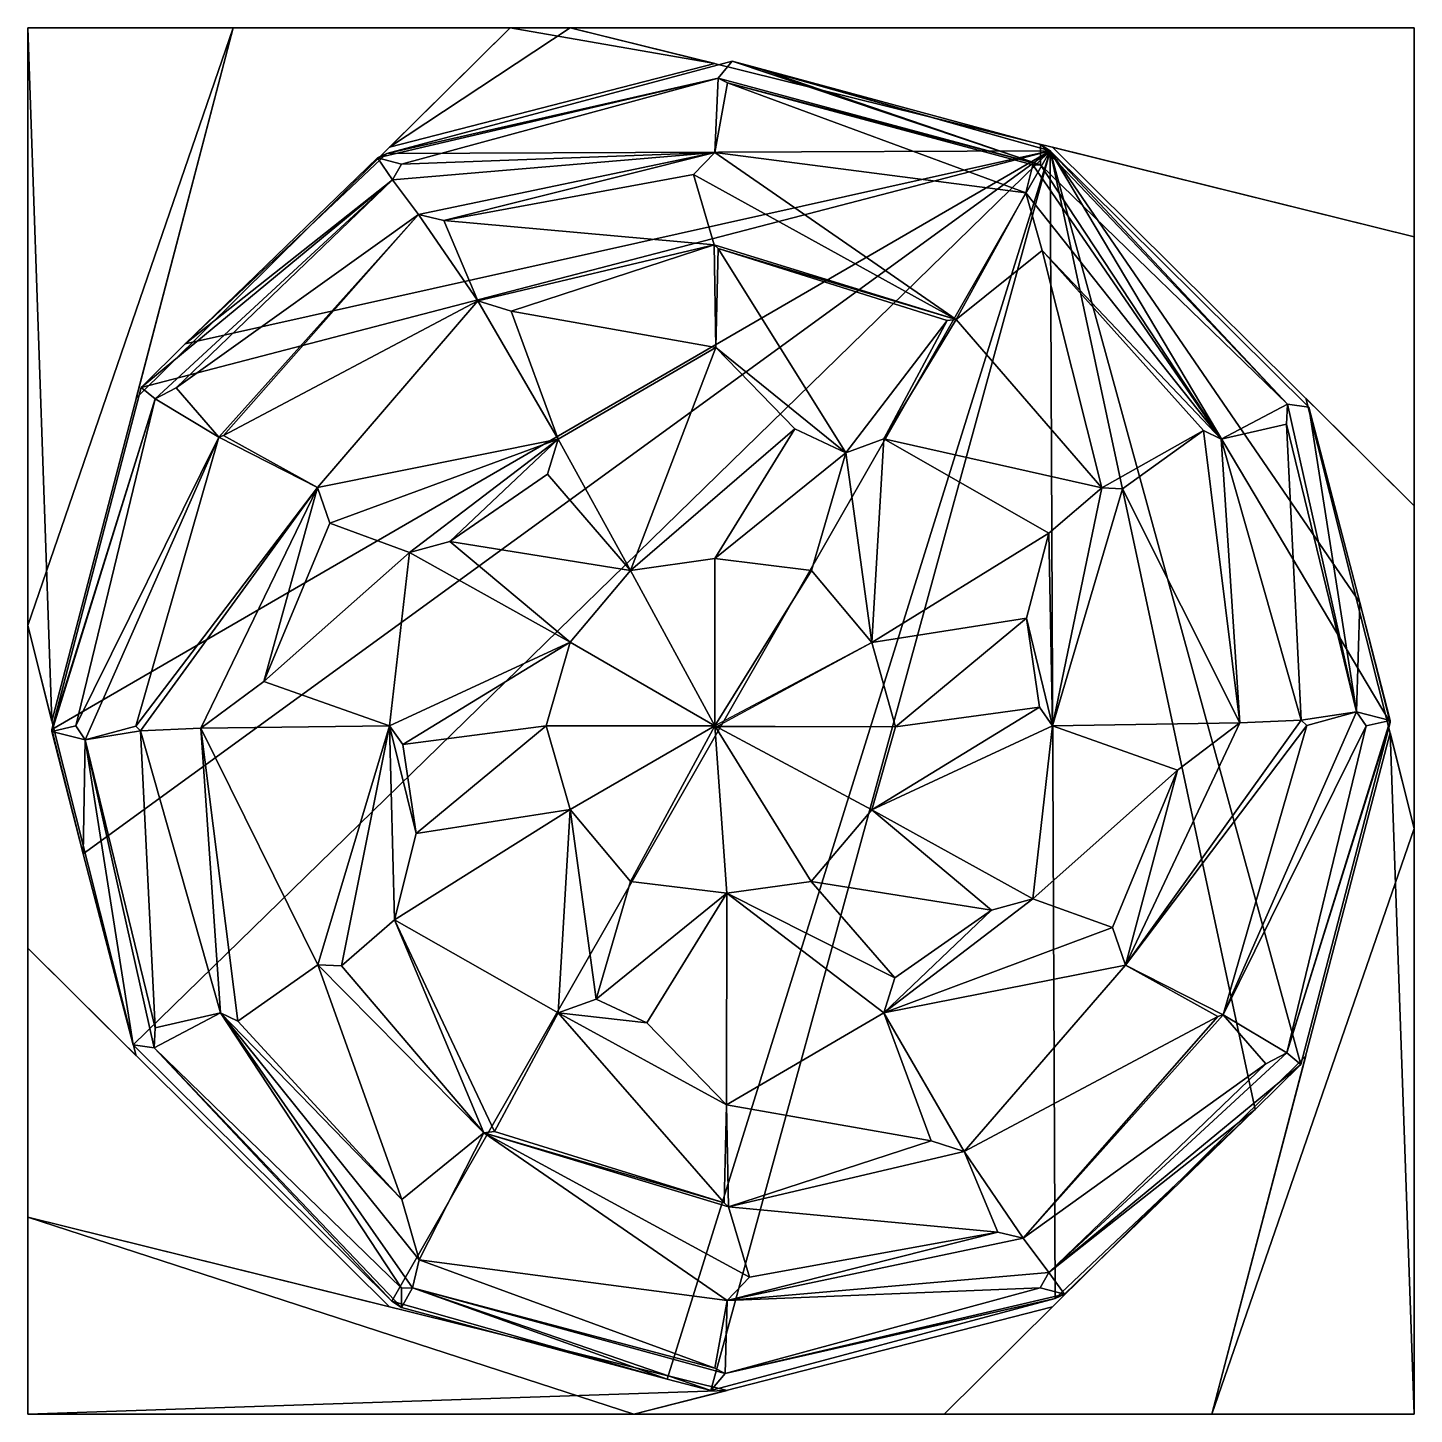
# Model space of a CAD drawing. Extents: x -64 to 64, y -61 to 67.
import ezdxf

# ---------------------------------------------------------------- set-up
doc = ezdxf.new("R2010")
doc.units = 0

msp = doc.modelspace()

# ---------------------------------------------------------------- meshes
at = {"layer": 'OBJECT000', "color": 50}
mesh = msp.add_polyface(dxfattribs=at)
corners = [(30.6087, 56.0592, 2.327275), (64, 47.783337, 2.327275), (64, 22.95575, 2.327275), (64, 22.95575, 0.000002), (64, 47.783337, 0.000002), (30.6087, 56.0592, 0.000002)]
mesh.append_faces([[corners[k] for k in face] for face in [(1, 2, 0), (4, 5, 3)]])
mesh.append_faces([[corners[k] for k in face] for face in [(3, 1, 4), (4, 0, 5), (5, 2, 3)]], dxfattribs={"vtx0": -1})
mesh.append_faces([[corners[k] for k in face] for face in [(3, 2, 1), (4, 1, 0), (5, 0, 2)]], dxfattribs={"vtx2": -1})
at = {"layer": 'OBJECT001', "color": 50}
mesh = msp.add_polyface(dxfattribs=at)
corners = [(53.982613, 32.886787, 2.327275), (64, 22.95575, 2.327275), (64, -6.837355, 2.327275), (64, -6.837355, 0.000002), (64, 22.95575, 0.000002), (53.982613, 32.886787, 0.000002)]
mesh.append_faces([[corners[k] for k in face] for face in [(1, 2, 0), (4, 5, 3)]])
mesh.append_faces([[corners[k] for k in face] for face in [(3, 1, 4), (4, 0, 5), (5, 2, 3)]], dxfattribs={"vtx0": -1})
mesh.append_faces([[corners[k] for k in face] for face in [(3, 2, 1), (4, 1, 0), (5, 0, 2)]], dxfattribs={"vtx2": -1})
at = {"layer": 'OBJECT002', "color": 50}
mesh = msp.add_polyface(dxfattribs=at)
corners = [(61.773914, 1.990232, 2.327275), (64, -6.837355, 2.327275), (64, -60.906322, 2.327275), (45.32534, -60.906322, 2.327275), (45.32534, -60.906322, 0.000002), (64, -60.906322, 0.000002), (64, -6.837355, 0.000002), (61.773914, 1.990232, 0.000002)]
mesh.append_faces([[corners[k] for k in face] for face in [(1, 3, 0), (5, 7, 4), (5, 1, 6), (4, 2, 5), (6, 0, 7), (7, 3, 4)]], dxfattribs={"vtx0": -1})
mesh.append_faces([[corners[k] for k in face] for face in [(1, 2, 3), (5, 6, 7), (5, 2, 1), (4, 3, 2), (6, 1, 0), (7, 0, 3)]], dxfattribs={"vtx2": -1})
at = {"layer": 'OBJECT003', "color": 50}
mesh = msp.add_polyface(dxfattribs=at)
corners = [(45.323307, -60.906322, 2.327275), (20.591309, -60.906322, 2.327275), (53.982613, -27.802874, 2.327275), (20.591309, -60.906322, 0.000002), (45.323307, -60.906322, 0.000002), (53.982613, -27.802874, 0.000002)]
mesh.append_faces([[corners[k] for k in face] for face in [(1, 2, 0), (4, 5, 3)]])
mesh.append_faces([[corners[k] for k in face] for face in [(3, 0, 4), (4, 2, 5), (5, 1, 3)]], dxfattribs={"vtx0": -1})
mesh.append_faces([[corners[k] for k in face] for face in [(3, 1, 0), (4, 0, 2), (5, 2, 1)]], dxfattribs={"vtx2": -1})
at = {"layer": 'OBJECT004', "color": 50}
mesh = msp.add_polyface(dxfattribs=at)
corners = [(20.591309, -60.906322, 2.327275), (-8.032741, -60.906322, 2.327275), (30.6087, -50.975288, 2.327275), (-8.032741, -60.906322, 0.000002), (20.591309, -60.906322, 0.000002), (30.6087, -50.975288, 0.000002)]
mesh.append_faces([[corners[k] for k in face] for face in [(1, 2, 0), (4, 5, 3)]])
mesh.append_faces([[corners[k] for k in face] for face in [(3, 0, 4), (4, 2, 5), (5, 1, 3)]], dxfattribs={"vtx0": -1})
mesh.append_faces([[corners[k] for k in face] for face in [(3, 1, 0), (4, 0, 2), (5, 2, 1)]], dxfattribs={"vtx2": -1})
at = {"layer": 'OBJECT005', "color": 50}
mesh = msp.add_polyface(dxfattribs=at)
corners = [(-30.608692, -50.975288, 2.327275), (-63.999996, -42.700642, 2.327275), (-63.999996, -17.87184, 2.327275), (-63.999996, -17.87184, 0.000002), (-63.999996, -42.700642, 0.000002), (-30.608692, -50.975288, 0.000002)]
mesh.append_faces([[corners[k] for k in face] for face in [(1, 2, 0), (4, 5, 3)]])
mesh.append_faces([[corners[k] for k in face] for face in [(3, 1, 4), (4, 0, 5), (5, 2, 3)]], dxfattribs={"vtx0": -1})
mesh.append_faces([[corners[k] for k in face] for face in [(3, 2, 1), (4, 1, 0), (5, 0, 2)]], dxfattribs={"vtx2": -1})
at = {"layer": 'OBJECT006', "color": 50}
mesh = msp.add_polyface(dxfattribs=at)
corners = [(-53.982601, -27.802874, 2.327275), (-63.999996, -17.87184, 2.327275), (-63.999996, 11.921267, 2.327275), (-63.999996, 11.921267, 0.000002), (-63.999996, -17.87184, 0.000002), (-53.982601, -27.802874, 0.000002)]
mesh.append_faces([[corners[k] for k in face] for face in [(1, 2, 0), (4, 5, 3)]])
mesh.append_faces([[corners[k] for k in face] for face in [(3, 1, 4), (4, 0, 5), (5, 2, 3)]], dxfattribs={"vtx0": -1})
mesh.append_faces([[corners[k] for k in face] for face in [(3, 2, 1), (4, 1, 0), (5, 0, 2)]], dxfattribs={"vtx2": -1})
at = {"layer": 'OBJECT007', "color": 50}
mesh = msp.add_polyface(dxfattribs=at)
corners = [(-61.773907, 3.09368, 2.327275), (-63.999996, 11.921267, 2.327275), (-63.999996, 67.093689, 2.327275), (-45.037086, 67.093689, 2.327275), (-45.037086, 67.093689, 0.000002), (-63.999996, 67.093689, 0.000002), (-63.999996, 11.921267, 0.000002), (-61.773907, 3.09368, 0.000002)]
mesh.append_faces([[corners[k] for k in face] for face in [(1, 3, 0), (5, 7, 4), (5, 1, 6), (4, 2, 5), (6, 0, 7), (7, 3, 4)]], dxfattribs={"vtx0": -1})
mesh.append_faces([[corners[k] for k in face] for face in [(1, 2, 3), (5, 6, 7), (5, 2, 1), (4, 3, 2), (6, 1, 0), (7, 0, 3)]], dxfattribs={"vtx2": -1})
at = {"layer": 'OBJECT008', "color": 50}
mesh = msp.add_polyface(dxfattribs=at)
corners = [(-30.608692, 56.0592, 2.327275), (-19.478256, 67.093689, 2.327275), (-13.913039, 67.093689, 2.327275), (-0.556517, 63.783337, 2.327275), (-0.556517, 63.783337, 0.000002), (-13.913039, 67.093689, 0.000002), (-19.478256, 67.093689, 0.000002), (-30.608692, 56.0592, 0.000002)]
mesh.append_faces([[corners[k] for k in face] for face in [(1, 3, 0), (5, 7, 4), (5, 1, 6), (4, 2, 5), (6, 0, 7), (7, 3, 4)]], dxfattribs={"vtx0": -1})
mesh.append_faces([[corners[k] for k in face] for face in [(1, 2, 3), (5, 6, 7), (5, 2, 1), (4, 3, 2), (6, 1, 0), (7, 0, 3)]], dxfattribs={"vtx2": -1})
at = {"layer": 'OBJECT009', "color": 50}
mesh = msp.add_polyface(dxfattribs=at)
corners = [(-53.982601, 32.886787, 2.327275), (-45.035492, 67.093689, 2.327275), (-19.478256, 67.093689, 2.327275), (-19.478256, 67.093689, 0.000002), (-45.035492, 67.093689, 0.000002), (-53.982601, 32.886787, 0.000002)]
mesh.append_faces([[corners[k] for k in face] for face in [(1, 2, 0), (4, 5, 3)]])
mesh.append_faces([[corners[k] for k in face] for face in [(3, 1, 4), (4, 0, 5), (5, 2, 3)]], dxfattribs={"vtx0": -1})
mesh.append_faces([[corners[k] for k in face] for face in [(3, 2, 1), (4, 1, 0), (5, 0, 2)]], dxfattribs={"vtx2": -1})
at = {"layer": 'OBJECT010', "color": 50}
mesh = msp.add_polyface(dxfattribs=at)
corners = [(0.556526, -58.699429, 2.327275), (-8.032741, -60.906322, 2.327275), (-63.999996, -60.906322, 2.327275), (-63.999996, -42.699429, 2.327275), (-63.999996, -42.699429, 0.000002), (-63.999996, -60.906322, 0.000002), (-8.032741, -60.906322, 0.000002), (0.556526, -58.699429, 0.000002)]
mesh.append_faces([[corners[k] for k in face] for face in [(1, 3, 0), (5, 7, 4), (4, 2, 5), (5, 1, 6), (6, 0, 7), (7, 3, 4)]], dxfattribs={"vtx0": -1})
mesh.append_faces([[corners[k] for k in face] for face in [(1, 2, 3), (5, 6, 7), (4, 3, 2), (5, 2, 1), (6, 1, 0), (7, 0, 3)]], dxfattribs={"vtx2": -1})
at = {"layer": 'OBJECT011', "color": 50}
mesh = msp.add_polyface(dxfattribs=at)
corners = [(-13.913039, 67.093689, 2.327275), (64, 67.093689, 2.327275), (64, 47.783337, 2.327275), (64, 47.783337, 0.000002), (64, 67.093689, 0.000002), (-13.913039, 67.093689, 0.000002)]
mesh.append_faces([[corners[k] for k in face] for face in [(1, 2, 0), (4, 5, 3)]])
mesh.append_faces([[corners[k] for k in face] for face in [(3, 1, 4), (4, 0, 5), (5, 2, 3)]], dxfattribs={"vtx0": -1})
mesh.append_faces([[corners[k] for k in face] for face in [(3, 2, 1), (4, 1, 0), (5, 0, 2)]], dxfattribs={"vtx2": -1})
at = {"layer": 'OBJECT012', "color": 50}
mesh = msp.add_polyface(dxfattribs=at)
corners = [(-0.570988, 2.633214, 64), (-16.139126, 2.642777, 61.800995), (-13.913039, 10.364626, 61.799858), (-8.347821, 16.989223, 61.799431), (-0.570988, 18.085936, 61.800285), (-29.380836, 0.919515, 56.112076), (-30.608692, 2.635167, 55.341335), (-28.766027, 18.663185, 54.10284), (-25.032331, 19.67625, 55.63892), (-16.027884, 25.889883, 56.869602), (-15.026082, 29.103649, 55.354546), (-0.477645, 37.559132, 52.199574), (6.822117, 30.060074, 56.406818), (-22.454071, 41.892849, 42.581963), (-19.359098, 40.914604, 45.048153), (-0.618338, 47.04755, 44.718609), (-0.258589, 46.705349, 45.074574), (-25.574724, 49.29364, 31.975143), (-2.524452, 53.540207, 35.743324), (-0.556517, 55.569908, 31.783239), (-27.928528, 49.847321, 29.05682), (-30.31922, 53.041824, 19.33807), (-29.495647, 54.496498, 16.131962), (-0.271871, 62.449825, 14.315485), (0.590222, 62.002964, 16.007956), (-31.721733, 55.075027, 2.14915), (-30.843746, 55.488621, 0.000002), (1.040358, 64, 0.000002), (30.382442, 55.741852, 0.000002), (-49.471054, 37.900795, 0.000002), (-53.526081, 33.878235, 0.000002)]
mesh.append_faces([[corners[k] for k in face] for face in [(0, 1, 2), (0, 2, 3), (0, 3, 4)]])
mesh.append_faces([[corners[k] for k in face] for face in [(2, 7, 8), (3, 8, 9), (3, 12, 4), (10, 13, 14), (11, 15, 16), (15, 17, 18), (19, 23, 24), (23, 26, 27)]], dxfattribs={"vtx0": -1})
mesh.append_faces([[corners[k] for k in face] for face in [(2, 5, 6), (2, 6, 7), (3, 10, 11), (3, 11, 12), (10, 8, 7), (11, 14, 15), (15, 13, 17), (19, 17, 20), (19, 20, 21), (19, 21, 22), (19, 22, 23), (23, 25, 26), (28, 26, 29), (28, 29, 30)]], dxfattribs={"vtx0": -1, "vtx2": -1})
mesh.append_faces([[corners[k] for k in face] for face in [(2, 1, 5), (3, 2, 8), (3, 9, 10), (10, 9, 8), (11, 10, 14), (15, 14, 13), (19, 18, 17), (23, 22, 25)]], dxfattribs={"vtx2": -1})
mesh = msp.add_polyface(dxfattribs=at)
corners = [(-0.570988, 2.633214, 64), (-0.570988, 18.085936, 61.800285), (8.34783, 16.980467, 61.800285), (13.913048, 10.353379, 61.800285), (-0.440009, 2.564652, 63.987785), (16.100445, 2.564652, 61.808949), (6.822117, 30.060074, 56.406818), (11.52052, 27.855871, 57.085369), (15.026092, 29.128704, 55.332386), (30.26984, 20.446726, 52.293751), (28.215017, 12.580885, 55.610794), (29.39012, 4.360787, 56.107101), (-0.477645, 37.559132, 52.199574), (-0.258589, 46.705349, 45.074574), (20.865969, 40.073341, 45.588211), (21.704351, 40.157055, 45.079971), (35.15707, 24.6087, 47.141903), (-0.618338, 47.04755, 44.718609), (-2.524452, 53.540207, 35.743324), (-0.556517, 55.569908, 31.783239), (28.148237, 51.855606, 24.454121), (29.641987, 46.529499, 31.84787), (0.590222, 62.002964, 16.007956), (28.786959, 54.426319, 18.051991), (29.495657, 54.442013, 16.542332), (-0.271871, 62.449825, 14.315485), (1.040358, 64, 0.000002), (3.223917, 63.4342, 0.000002), (29.495657, 56.309944, 2.397019), (30.382442, 55.741852, 0.000002), (-30.843746, 55.488621, 0.000002)]
mesh.append_faces([[corners[k] for k in face] for face in [(0, 1, 2), (0, 2, 3), (4, 3, 5), (28, 27, 29)]])
mesh.append_faces([[corners[k] for k in face] for face in [(1, 7, 2), (3, 9, 10), (5, 10, 11), (7, 14, 8), (15, 20, 21), (20, 22, 23), (24, 27, 28)]], dxfattribs={"vtx0": -1})
mesh.append_faces([[corners[k] for k in face] for face in [(3, 7, 8), (3, 8, 9), (7, 12, 13), (7, 13, 14), (8, 15, 16), (15, 13, 17), (15, 17, 18), (15, 18, 19), (15, 19, 20), (24, 22, 25), (24, 25, 26), (24, 26, 27), (29, 26, 30)]], dxfattribs={"vtx0": -1, "vtx2": -1})
mesh.append_faces([[corners[k] for k in face] for face in [(1, 6, 7), (3, 2, 7), (5, 3, 10), (7, 6, 12), (8, 14, 15), (15, 14, 13), (20, 19, 22), (24, 23, 22), (29, 27, 26)]], dxfattribs={"vtx2": -1})
mesh = msp.add_polyface(dxfattribs=at)
corners = [(-28.766027, 18.663185, 54.10284), (-30.608692, 2.635167, 55.341335), (-42.195747, 6.74434, 45.752132), (-36.115414, 21.353516, 48.005684), (-15.026082, 29.103649, 55.354546), (-37.236069, 24.656315, 45.178127), (-22.454071, 41.892849, 42.581963), (-48.022243, 2.420929, 39.699574), (-53.581718, 2.194906, 32.3554), (-54.032536, 2.620889, 31.580542), (-46.349857, 29.298491, 31.121307), (-45.922615, 29.446321, 31.63324), (-27.928528, 49.847321, 29.05682), (-25.574724, 49.29364, 31.975143), (-58.688107, 1.340515, 19.598013), (-59.547821, 2.634426, 16.122871), (-52.243778, 32.819641, 11.716337), (-50.287121, 33.836544, 16.357956), (-30.31922, 53.041824, 19.33807), (-61.773907, 2.11705, 0.38665), (-61.773907, 2.321253, 0.000002), (-53.526081, 33.878235, 0.000002), (-49.471054, 37.900795, 0.000002), (-31.721733, 55.075027, 2.14915), (-29.495647, 54.496498, 16.131962), (-30.843746, 55.488621, 0.000002), (30.382442, 55.741852, 0.000002), (-58.881924, -9.181643, 0.000002), (-54.276829, -26.792368, 0.000002)]
mesh.append_faces([[corners[k] for k in face] for face in [(23, 22, 25)]])
mesh.append_faces([[corners[k] for k in face] for face in [(0, 2, 3), (5, 10, 11), (6, 12, 13), (10, 16, 17), (12, 17, 18), (16, 20, 21), (18, 23, 24)]], dxfattribs={"vtx0": -1})
mesh.append_faces([[corners[k] for k in face] for face in [(4, 0, 3), (4, 3, 5), (4, 5, 6), (5, 2, 7), (5, 7, 8), (5, 8, 9), (5, 9, 10), (6, 11, 12), (10, 14, 15), (10, 15, 16), (12, 10, 17), (16, 19, 20), (18, 16, 21), (18, 21, 22), (18, 22, 23), (26, 21, 20), (26, 20, 27), (26, 27, 28)]], dxfattribs={"vtx0": -1, "vtx2": -1})
mesh.append_faces([[corners[k] for k in face] for face in [(0, 1, 2), (5, 3, 2), (6, 5, 11), (10, 9, 14), (12, 11, 10), (16, 15, 19), (18, 17, 16)]], dxfattribs={"vtx2": -1})
mesh = msp.add_polyface(dxfattribs=at)
corners = [(-0.570988, 2.633214, 64), (0.538659, -12.814591, 61.801563), (-8.360763, -11.708516, 61.800709), (-13.913039, -5.07961, 61.801136), (-16.139126, 2.642777, 61.800995), (0.510195, -32.325031, 52.168324), (-6.859778, -24.762531, 56.418751), (-11.521871, -22.587357, 57.08551), (-15.026082, -23.858503, 55.333382), (-30.133247, -15.25701, 52.32074), (-28.13172, -7.297282, 55.647587), (-29.380836, 0.919515, 56.112076), (0.303877, -41.376823, 45.107956), (-20.895071, -34.809273, 45.565483), (-21.894222, -34.910767, 44.962925), (0.692328, -41.742126, 44.72784), (2.643618, -48.25391, 35.717758), (0.556526, -50.409626, 31.509945), (-27.86297, -46.639149, 24.482672), (-29.472822, -41.080284, 32.19915), (-0.556517, -56.654369, 16.201422), (-28.480701, -49.237076, 18.024576), (0.386961, -57.146759, 14.335797), (-0.945172, -58.699429, 0.000002), (-4.9788, -57.667839, 0.000002), (-29.495647, -51.046612, 2.424008), (-30.392319, -50.469364, 0.000002), (30.382442, 55.741852, 0.000002), (-54.276829, -26.792368, 0.000002)]
mesh.append_faces([[corners[k] for k in face] for face in [(0, 1, 2), (0, 2, 3), (0, 3, 4), (25, 24, 26)]])
mesh.append_faces([[corners[k] for k in face] for face in [(1, 5, 6), (1, 7, 2), (3, 9, 10), (4, 10, 11), (8, 12, 13), (14, 18, 19), (18, 20, 21)]], dxfattribs={"vtx0": -1})
mesh.append_faces([[corners[k] for k in face] for face in [(3, 7, 8), (3, 8, 9), (8, 6, 5), (8, 5, 12), (9, 13, 14), (14, 12, 15), (14, 15, 16), (14, 16, 17), (14, 17, 18), (21, 22, 23), (21, 23, 24), (21, 24, 25), (27, 28, 26), (27, 26, 24)]], dxfattribs={"vtx0": -1, "vtx2": -1})
mesh.append_faces([[corners[k] for k in face] for face in [(1, 6, 7), (3, 2, 7), (4, 3, 10), (8, 7, 6), (9, 8, 13), (14, 13, 12), (18, 17, 20), (21, 20, 22)]], dxfattribs={"vtx2": -1})
mesh = msp.add_polyface(dxfattribs=at)
corners = [(-0.570988, 2.633214, 64), (16.100445, 2.564652, 61.808949), (13.913048, -5.11746, 61.800854), (8.336621, -11.726229, 61.799999), (0.538659, -12.814591, 61.801563), (29.39012, 4.360787, 56.107101), (30.6087, 2.633281, 55.339489), (28.777584, -13.322269, 54.105541), (24.976362, -14.369951, 55.668041), (16.036486, -20.606483, 56.869743), (15.026092, -23.857763, 55.334518), (0.510195, -32.325031, 52.168324), (22.433767, -36.64373, 42.572018), (19.397966, -35.667908, 45.007954), (0.692328, -41.742126, 44.72784), (0.303877, -41.376823, 45.107956), (25.570486, -44.090054, 31.910797), (2.643618, -48.25391, 35.717758), (0.556526, -50.409626, 31.509945), (27.881321, -44.638409, 29.044178), (30.25836, -47.830692, 19.35412), (29.470181, -49.220776, 16.290911), (0.386961, -57.146759, 14.335797), (-0.556517, -56.654369, 16.201422), (31.721743, -49.809002, 2.133667), (30.843956, -50.219093, 0.000002), (-0.945172, -58.699429, 0.000002), (30.382442, 55.741852, 0.000002), (-4.9788, -57.667839, 0.000002)]
mesh.append_faces([[corners[k] for k in face] for face in [(0, 1, 2), (0, 2, 3), (0, 3, 4)]])
mesh.append_faces([[corners[k] for k in face] for face in [(2, 7, 8), (3, 8, 9), (10, 12, 13), (11, 14, 15), (14, 16, 17), (18, 22, 23), (22, 25, 26)]], dxfattribs={"vtx0": -1})
mesh.append_faces([[corners[k] for k in face] for face in [(2, 5, 6), (2, 6, 7), (4, 9, 10), (4, 10, 11), (10, 8, 7), (11, 13, 14), (14, 12, 16), (18, 16, 19), (18, 19, 20), (18, 20, 21), (18, 21, 22), (22, 24, 25), (27, 28, 26), (27, 26, 25)]], dxfattribs={"vtx0": -1, "vtx2": -1})
mesh.append_faces([[corners[k] for k in face] for face in [(2, 1, 5), (3, 2, 8), (4, 3, 9), (10, 9, 8), (11, 10, 13), (14, 13, 12), (18, 17, 16), (22, 21, 24)]], dxfattribs={"vtx2": -1})
mesh = msp.add_polyface(dxfattribs=at)
corners = [(15.026092, 29.128704, 55.332386), (35.15707, 24.6087, 47.141903), (30.26984, 20.446726, 52.293751), (30.6087, 2.633281, 55.339489), (29.39012, 4.360787, 56.107101), (28.215017, 12.580885, 55.610794), (37.056694, 24.538589, 45.456535), (47.896301, 2.926183, 39.833664), (21.704351, 40.157055, 45.079971), (29.641987, 46.529499, 31.84787), (44.553673, 29.913927, 33.550426), (46.178535, 29.114357, 31.741621), (53.559715, 3.161366, 32.345173), (28.148237, 51.855606, 24.454121), (28.786959, 54.426319, 18.051991), (29.495657, 54.442013, 16.542332), (52.30938, 32.351089, 12.578411), (52.215763, 30.485788, 16.453127), (58.677074, 3.944165, 19.648865), (54.087673, 2.663993, 31.439205), (29.495657, 56.309944, 2.397019), (30.382442, 55.741852, 0.000002), (54.272659, 32.06068, 0.000002), (58.987572, 14.032057, 0.000002), (61.773914, 3.142306, 0.374434), (59.547829, 2.634426, 16.133951), (61.773914, 2.944098, 0.000002), (53.526123, -28.60507, 0.000002)]
mesh.append_faces([[corners[k] for k in face] for face in [(24, 23, 26)]])
mesh.append_faces([[corners[k] for k in face] for face in [(0, 1, 2), (1, 10, 6), (7, 11, 12), (11, 16, 17), (12, 18, 19), (16, 21, 22), (18, 24, 25), (21, 23, 22)]], dxfattribs={"vtx0": -1})
mesh.append_faces([[corners[k] for k in face] for face in [(3, 5, 2), (3, 2, 1), (3, 1, 6), (3, 6, 7), (1, 9, 10), (7, 10, 11), (11, 9, 13), (11, 13, 14), (11, 14, 15), (11, 15, 16), (12, 17, 18), (16, 20, 21), (18, 16, 22), (18, 22, 23), (18, 23, 24), (21, 27, 26), (21, 26, 23)]], dxfattribs={"vtx0": -1, "vtx2": -1})
mesh.append_faces([[corners[k] for k in face] for face in [(3, 4, 5), (1, 8, 9), (7, 6, 10), (11, 10, 9), (12, 11, 17), (16, 15, 20), (18, 17, 16)]], dxfattribs={"vtx2": -1})
mesh = msp.add_polyface(dxfattribs=at)
corners = [(30.6087, 2.633281, 55.339489), (47.896301, 2.926183, 39.833664), (42.129349, -1.43555, 45.809517), (28.777584, -13.322269, 54.105541), (36.144093, -15.984919, 48.001278), (15.026092, -23.857763, 55.334518), (37.331184, -19.458788, 45.021877), (22.433767, -36.64373, 42.572018), (53.559715, 3.161366, 32.345173), (54.087673, 2.663993, 31.439205), (46.347286, -24.035229, 31.11932), (45.879963, -24.196058, 31.680683), (27.881321, -44.638409, 29.044178), (25.570486, -44.090054, 31.910797), (58.677074, 3.944165, 19.648865), (59.547829, 2.634426, 16.133951), (52.23859, -27.551594, 11.734093), (50.28397, -28.569643, 16.366194), (30.25836, -47.830692, 19.35412), (61.773914, 3.142306, 0.374434), (61.773914, 2.944098, 0.000002), (53.526123, -28.60507, 0.000002), (49.322353, -32.77277, 0.000002), (31.721743, -49.809002, 2.133667), (29.470181, -49.220776, 16.290911), (30.843956, -50.219093, 0.000002), (30.382442, 55.741852, 0.000002)]
mesh.append_faces([[corners[k] for k in face] for face in [(23, 22, 25)]])
mesh.append_faces([[corners[k] for k in face] for face in [(0, 1, 2), (3, 2, 4), (6, 10, 11), (7, 12, 13), (10, 16, 17), (12, 17, 18), (16, 20, 21), (18, 23, 24)]], dxfattribs={"vtx0": -1})
mesh.append_faces([[corners[k] for k in face] for face in [(5, 3, 4), (5, 4, 6), (5, 6, 7), (6, 2, 1), (6, 1, 8), (6, 8, 9), (6, 9, 10), (7, 11, 12), (10, 14, 15), (10, 15, 16), (12, 10, 17), (16, 19, 20), (18, 16, 21), (18, 21, 22), (18, 22, 23), (26, 25, 22), (26, 22, 21)]], dxfattribs={"vtx0": -1, "vtx2": -1})
mesh.append_faces([[corners[k] for k in face] for face in [(3, 0, 2), (6, 4, 2), (7, 6, 11), (10, 9, 14), (12, 11, 10), (16, 15, 19), (18, 17, 16)]], dxfattribs={"vtx2": -1})
mesh = msp.add_polyface(dxfattribs=at)
corners = [(-30.133247, -15.25701, 52.32074), (-21.894222, -34.910767, 44.962925), (-35.047108, -19.50647, 47.100002), (-30.608692, 2.635167, 55.341335), (-29.380836, 0.919515, 56.112076), (-28.13172, -7.297282, 55.647587), (-37.233215, -19.417973, 45.155968), (-48.022243, 2.420929, 39.699574), (-42.195747, 6.74434, 45.752132), (-29.472822, -41.080284, 32.19915), (-44.598839, -24.62002, 33.486935), (-46.191296, -23.846851, 31.722729), (-53.581718, 2.194906, 32.3554), (-27.86297, -46.639149, 24.482672), (-28.480701, -49.237076, 18.024576), (-29.495647, -49.263744, 15.854263), (-52.322144, -27.076311, 12.516194), (-52.22163, -25.24246, 16.376564), (-58.688107, 1.340515, 19.598013), (-54.032536, 2.620889, 31.580542), (-29.495647, -51.046612, 2.424008), (-30.392319, -50.469364, 0.000002), (-54.276829, -26.792368, 0.000002), (-58.881924, -9.181643, 0.000002), (-61.773907, 2.11705, 0.38665), (-59.547821, 2.634426, 16.122871), (-58.917961, -9.044252, 0.000002), (-61.773907, 2.321253, 0.000002)]
mesh.append_faces([[corners[k] for k in face] for face in [(24, 26, 27)]])
mesh.append_faces([[corners[k] for k in face] for face in [(0, 1, 2), (3, 7, 8), (6, 9, 10), (7, 11, 12), (11, 16, 17), (12, 18, 19), (14, 20, 15), (16, 21, 22), (18, 24, 25)]], dxfattribs={"vtx0": -1})
mesh.append_faces([[corners[k] for k in face] for face in [(3, 5, 0), (3, 0, 2), (3, 2, 6), (3, 6, 7), (6, 1, 9), (7, 10, 11), (11, 9, 13), (11, 13, 14), (11, 14, 15), (11, 15, 16), (12, 17, 18), (16, 20, 21), (18, 16, 22), (18, 22, 23), (18, 23, 24)]], dxfattribs={"vtx0": -1, "vtx2": -1})
mesh.append_faces([[corners[k] for k in face] for face in [(3, 4, 5), (6, 2, 1), (7, 6, 10), (11, 10, 9), (12, 11, 17), (16, 15, 20), (18, 17, 16)]], dxfattribs={"vtx2": -1})

doc.saveas('drawing.dxf')
